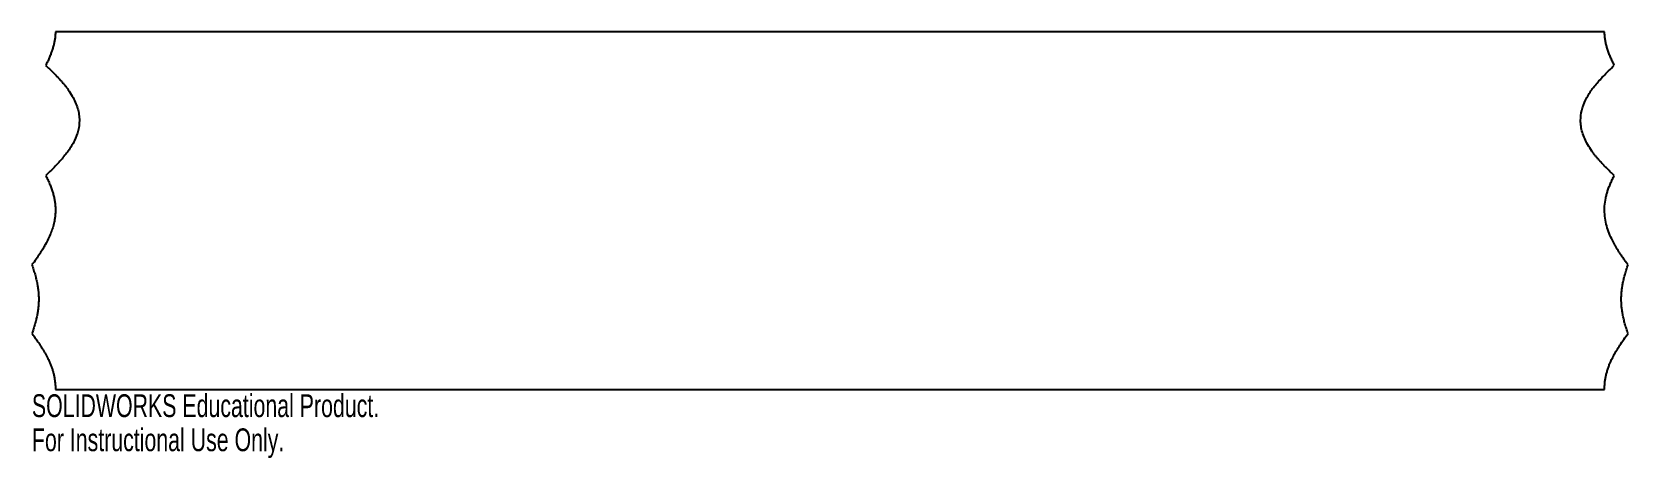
# Model space of a CAD drawing. Header units: inches. Extents: x -1.5 to 11.8, y -6.9 to -3.4.
import ezdxf

# ---------------------------------------------------------------- set-up
doc = ezdxf.new("R2010")
doc.units = ezdxf.units.IN
doc.header["$MEASUREMENT"] = 0
doc.styles.add('SLDTEXTSTYLE0', font='TXT', dxfattribs={"width": 0.7})

msp = doc.modelspace()

# ---------------------------------------------------------------- linework, layer by layer
at = {"color": 7, "linetype": 'Continuous', "lineweight": 25}
for p, q in [((11.595, -3.375), (-1.345, -3.375)), ((-1.345, -6.363), (11.595, -6.363))]:
    msp.add_line(p, q, dxfattribs=at)
for points, knots in [([(-1.345, -3.375), (-1.345, -3.38), (-1.346, -3.389), (-1.347, -3.403), (-1.348, -3.418), (-1.35, -3.432), (-1.352, -3.446), (-1.355, -3.461), (-1.358, -3.475), (-1.362, -3.49), (-1.366, -3.504), (-1.37, -3.519), (-1.375, -3.534), (-1.38, -3.548), (-1.385, -3.563), (-1.391, -3.578), (-1.398, -3.593), (-1.404, -3.608), (-1.411, -3.623), (-1.419, -3.639), (-1.424, -3.649), (-1.427, -3.654)], [0, 0, 0, 0, 0.048097, 0.096504, 0.14526, 0.194401, 0.243963, 0.293982, 0.344491, 0.395526, 0.447116, 0.499295, 0.552091, 0.605535, 0.659655, 0.714476, 0.770027, 0.826331, 0.883412, 0.941295, 1, 1, 1, 1]), ([(11.677, -3.654), (11.674, -3.648), (11.668, -3.637), (11.66, -3.62), (11.652, -3.603), (11.645, -3.587), (11.638, -3.57), (11.631, -3.553), (11.626, -3.537), (11.62, -3.52), (11.615, -3.504), (11.611, -3.488), (11.607, -3.471), (11.604, -3.455), (11.601, -3.439), (11.599, -3.423), (11.597, -3.407), (11.596, -3.391), (11.595, -3.38), (11.595, -3.375)], [0, 0, 0, 0, 0.065114, 0.129255, 0.192456, 0.25475, 0.316172, 0.376758, 0.436546, 0.495576, 0.553889, 0.611527, 0.668536, 0.724959, 0.780845, 0.836242, 0.891199, 0.945768, 1, 1, 1, 1]), ([(-1.427, -3.654), (-1.419, -3.662), (-1.402, -3.677), (-1.379, -3.7), (-1.357, -3.722), (-1.336, -3.743), (-1.317, -3.764), (-1.299, -3.784), (-1.282, -3.804), (-1.266, -3.822), (-1.252, -3.84), (-1.231, -3.869), (-1.205, -3.909), (-1.179, -3.961), (-1.159, -4.013), (-1.148, -4.064), (-1.143, -4.126), (-1.153, -4.201), (-1.186, -4.288), (-1.227, -4.356), (-1.267, -4.408), (-1.3, -4.446), (-1.337, -4.487), (-1.38, -4.531), (-1.411, -4.56), (-1.427, -4.575)], [0, 0, 0, 0, 0.030756, 0.060218, 0.08839, 0.115279, 0.140891, 0.165235, 0.18832, 0.210156, 0.230758, 0.25014, 0.306581, 0.359098, 0.408329, 0.455045, 0.500148, 0.576186, 0.658235, 0.749879, 0.789963, 0.834934, 0.884888, 0.939893, 1, 1, 1, 1]), ([(11.677, -4.575), (11.669, -4.568), (11.652, -4.552), (11.629, -4.529), (11.607, -4.507), (11.586, -4.486), (11.567, -4.465), (11.549, -4.445), (11.532, -4.425), (11.516, -4.407), (11.502, -4.389), (11.481, -4.36), (11.455, -4.32), (11.429, -4.268), (11.409, -4.216), (11.398, -4.165), (11.393, -4.103), (11.403, -4.028), (11.436, -3.941), (11.477, -3.873), (11.517, -3.821), (11.55, -3.783), (11.587, -3.742), (11.63, -3.698), (11.661, -3.669), (11.677, -3.654)], [0, 0, 0, 0, 0.0307562, 0.0602178, 0.0883899, 0.1152786, 0.1408909, 0.1652348, 0.1883196, 0.2101563, 0.2307579, 0.2501399, 0.306581, 0.3590984, 0.4083292, 0.4550452, 0.5001476, 0.576186, 0.6582354, 0.7498787, 0.7899629, 0.8349343, 0.8848879, 0.9398926, 1, 1, 1, 1]), ([(-1.427, -4.575), (-1.424, -4.581), (-1.418, -4.592), (-1.409, -4.609), (-1.402, -4.626), (-1.394, -4.643), (-1.387, -4.66), (-1.381, -4.677), (-1.375, -4.693), (-1.37, -4.71), (-1.365, -4.726), (-1.361, -4.743), (-1.357, -4.759), (-1.354, -4.775), (-1.351, -4.792), (-1.349, -4.808), (-1.347, -4.824), (-1.346, -4.84), (-1.346, -4.856), (-1.346, -4.872), (-1.346, -4.887), (-1.347, -4.903), (-1.348, -4.919), (-1.351, -4.934), (-1.353, -4.95), (-1.358, -4.976), (-1.368, -5.012), (-1.384, -5.058), (-1.405, -5.106), (-1.428, -5.15), (-1.452, -5.191), (-1.478, -5.231), (-1.508, -5.275), (-1.53, -5.306), (-1.542, -5.322)], [0, 0, 0, 0, 0.023799, 0.047226, 0.070293, 0.093013, 0.115398, 0.137465, 0.159226, 0.180699, 0.201898, 0.222841, 0.243544, 0.264026, 0.284306, 0.304401, 0.324333, 0.34412, 0.363784, 0.383344, 0.402824, 0.422243, 0.441625, 0.460989, 0.48036, 0.499757, 0.557976, 0.618835, 0.682695, 0.74987, 0.800905, 0.859566, 0.925916, 1, 1, 1, 1]), ([(11.792, -5.322), (11.785, -5.313), (11.772, -5.295), (11.753, -5.268), (11.735, -5.242), (11.719, -5.218), (11.705, -5.195), (11.692, -5.174), (11.672, -5.139), (11.647, -5.091), (11.622, -5.028), (11.605, -4.964), (11.595, -4.899), (11.594, -4.831), (11.602, -4.776), (11.612, -4.734), (11.621, -4.704), (11.632, -4.673), (11.645, -4.641), (11.66, -4.608), (11.671, -4.587), (11.677, -4.575)], [0, 0, 0, 0, 0.042892, 0.08338, 0.121472, 0.157175, 0.190501, 0.221461, 0.250071, 0.338887, 0.421952, 0.500069, 0.583729, 0.666507, 0.75001, 0.787038, 0.82578, 0.866353, 0.908857, 0.95338, 1, 1, 1, 1]), ([(-1.542, -5.322), (-1.539, -5.329), (-1.535, -5.343), (-1.528, -5.363), (-1.521, -5.383), (-1.516, -5.403), (-1.51, -5.423), (-1.506, -5.442), (-1.501, -5.461), (-1.497, -5.481), (-1.494, -5.499), (-1.491, -5.518), (-1.489, -5.537), (-1.487, -5.555), (-1.486, -5.573), (-1.485, -5.591), (-1.485, -5.614), (-1.486, -5.642), (-1.489, -5.676), (-1.493, -5.71), (-1.499, -5.746), (-1.507, -5.782), (-1.517, -5.819), (-1.528, -5.857), (-1.537, -5.882), (-1.542, -5.894)], [0, 0, 0, 0, 0.0371706, 0.0737251, 0.1096769, 0.1450403, 0.1798301, 0.2140619, 0.2477522, 0.2809181, 0.3135777, 0.3457499, 0.3774545, 0.408712, 0.4395441, 0.4699732, 0.5000226, 0.5565103, 0.6144508, 0.67399, 0.7352625, 0.7983917, 0.8634906, 0.9306621, 1, 1, 1, 1]), ([(11.792, -5.894), (11.789, -5.888), (11.785, -5.874), (11.778, -5.854), (11.771, -5.834), (11.766, -5.814), (11.76, -5.794), (11.756, -5.774), (11.751, -5.755), (11.747, -5.736), (11.744, -5.717), (11.741, -5.699), (11.739, -5.68), (11.737, -5.662), (11.736, -5.644), (11.735, -5.626), (11.735, -5.603), (11.736, -5.575), (11.739, -5.541), (11.743, -5.506), (11.749, -5.471), (11.757, -5.435), (11.767, -5.398), (11.778, -5.36), (11.787, -5.335), (11.792, -5.322)], [0, 0, 0, 0, 0.037171, 0.073725, 0.109677, 0.14504, 0.17983, 0.214062, 0.247752, 0.280918, 0.313578, 0.34575, 0.377454, 0.408712, 0.439544, 0.469973, 0.500023, 0.55651, 0.614451, 0.67399, 0.735262, 0.798392, 0.863491, 0.930662, 1, 1, 1, 1]), ([(-1.542, -5.894), (-1.535, -5.904), (-1.522, -5.922), (-1.502, -5.95), (-1.484, -5.976), (-1.468, -6.001), (-1.453, -6.026), (-1.439, -6.049), (-1.426, -6.071), (-1.414, -6.092), (-1.403, -6.115), (-1.392, -6.14), (-1.381, -6.168), (-1.371, -6.196), (-1.363, -6.223), (-1.357, -6.251), (-1.352, -6.279), (-1.348, -6.307), (-1.346, -6.335), (-1.345, -6.353), (-1.345, -6.363)], [0, 0, 0, 0, 0.067799, 0.1325, 0.194117, 0.252665, 0.308163, 0.360632, 0.410098, 0.456591, 0.500148, 0.558388, 0.615654, 0.672066, 0.727751, 0.782841, 0.83747, 0.891779, 0.945907, 1, 1, 1, 1]), ([(11.595, -6.363), (11.595, -6.358), (11.595, -6.348), (11.596, -6.333), (11.597, -6.318), (11.598, -6.303), (11.6, -6.289), (11.603, -6.274), (11.605, -6.259), (11.608, -6.245), (11.612, -6.23), (11.616, -6.215), (11.62, -6.201), (11.625, -6.186), (11.63, -6.171), (11.635, -6.157), (11.641, -6.142), (11.648, -6.128), (11.658, -6.105), (11.674, -6.075), (11.697, -6.034), (11.725, -5.991), (11.757, -5.943), (11.78, -5.911), (11.792, -5.894)], [0, 0, 0, 0, 0.02869, 0.057367, 0.08605, 0.114761, 0.143521, 0.172352, 0.201273, 0.230306, 0.259471, 0.288788, 0.318277, 0.347957, 0.377848, 0.407967, 0.438334, 0.468967, 0.499881, 0.580179, 0.67019, 0.770086, 0.879991, 1, 1, 1, 1])]:
    msp.add_open_spline(points, degree=3, knots=knots, dxfattribs=at)

# ---------------------------------------------------------------- texts
at = {"color": 7, "linetype": 'Continuous', "char_height": 0.1903, "attachment_point": 1, "style": 'SLDTEXTSTYLE0'}
for s, insert in [('SOLIDWORKS Educational Product.', (-1.542, -6.403)), ('For Instructional Use Only.', (-1.542, -6.688))]:
    msp.add_mtext(s, dxfattribs=dict(at, insert=insert))

doc.saveas('drawing.dxf')
